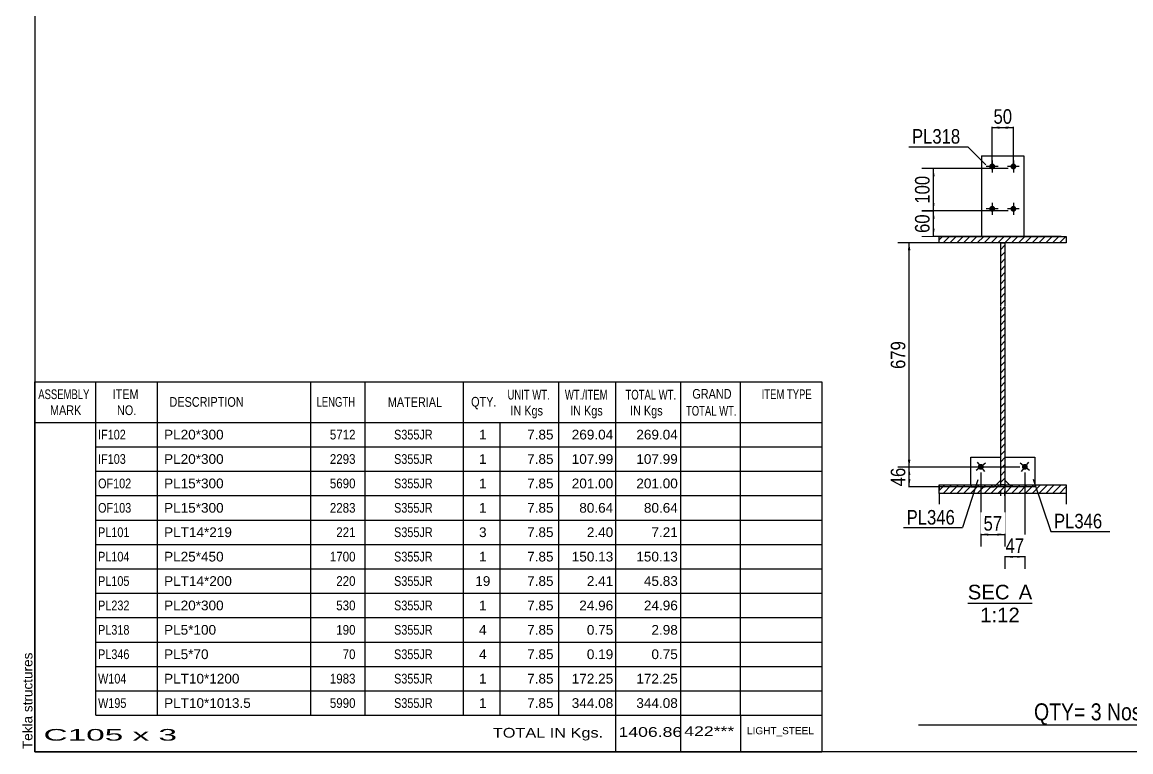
# Model space of a CAD drawing. Header units: millimetres. Extents: x -290 to 123, y -156 to 131.
# Drawn here: x -290 to -71.8, y -156.2 to -12.7 of the extents above; entities that cross this region are included whole.
import ezdxf

# ---------------------------------------------------------------- set-up
doc = ezdxf.new("R2010")
doc.units = ezdxf.units.MM
doc.linetypes.add('DXK_LINE_DOT1', pattern=[1.8814, 0.9407, -0.9407])
doc.styles.add('Arial', font='ARIAL.TTF', dxfattribs={"height": 0.2})
doc.styles.add('Arial Narrow', font='ARIALN.TTF', dxfattribs={"height": 0.2})

# ---------------------------------------------------------------- blocks, each defined once
blk = doc.blocks.new('Unknown-622979748-1210')
at = {"color": 5, "linetype": 'Continuous'}
for p, q in [((-287.47, 130.82), (-287.47, -156.18)), ((-287.47, -156.18), (122.53, -156.18))]:
    blk.add_line(p, q, dxfattribs=at)
at = {"color": 174, "linetype": 'Continuous', "style": 'Arial'}
blk.add_text('Tekla structures', height=1.9102, rotation=90, dxfattribs=at).set_placement((-287.97, -155.68))
blk = doc.blocks.new('Unknown-622979748-12 - 1256')
at = {"color": 1, "linetype": 'Continuous'}
blk.add_line((-103.88, -126.98), (-91.2, -126.98), dxfattribs=at)
at = {"color": 0, "linetype": 'Continuous'}
for points in [[(-95.66, -126.23), (-95.66, -123.23), (-103.88, -123.23), (-103.88, -126.23)], [(-91.2, -126.23), (-91.2, -123.23), (-93.86, -123.23), (-93.86, -126.23)], [(-93.65, -130.73), (-93.65, -127.73), (-101.43, -127.73), (-101.43, -130.73)]]:
    blk.add_wipeout(points, dxfattribs=at)
at = {"color": 136, "linetype": 'Continuous', "style": 'Arial'}
for s, height, p in [('SEC', 2.865, (-103.88, -126.23)), ('A', 2.87, (-93.86, -126.23)), ('1:12', 2.865, (-101.43, -130.73))]:
    blk.add_text(s, height=height, dxfattribs=at).set_placement(p)
blk = doc.blocks.new('Bolt-622979748-1295 - 1256')
at = {"linetype": 'Continuous'}
blk.add_hatch(color=3, dxfattribs=at).paths.add_polyline_path([(-100.87, -99.79, -1), (-101.77, -100.53, -1)])
at = {"color": 3, "linetype": 'Continuous'}
for p, q in [((-100.42, -99.42), (-102.22, -100.9)), ((-102.06, -99.26), (-100.58, -101.06))]:
    blk.add_line(p, q, dxfattribs=at)
blk = doc.blocks.new('Part-622979748-1284 - 1256')
at = {"linetype": 'Continuous'}
h = blk.add_hatch(dxfattribs=at)
h.set_pattern_fill('', scale=0.3, style=0, pattern_type=0)
h.set_pattern_definition([(45, (-84.4845, -105.3952), (-0.67352, 0.67352), [])])
h.paths.add_polyline_path([(-109.48, -105.4), (-84.48, -105.4), (-84.48, -103.72), (-109.48, -103.72)])
at = {"color": 7, "linetype": 'DXK_LINE_DOT1'}
for p, q in [((-109.48, -103.72), (-109.48, -105.4)), ((-84.48, -103.72), (-84.48, -105.4))]:
    blk.add_line(p, q, dxfattribs=at)
at = {"color": 2, "linetype": 'Continuous'}
for p, q in [((-109.48, -105.4), (-109.48, -103.72)), ((-109.48, -103.72), (-84.48, -103.72)), ((-84.48, -103.72), (-84.48, -105.4)), ((-109.48, -105.4), (-109.48, -107.52)), ((-84.48, -105.4), (-109.48, -105.4)), ((-84.48, -105.4), (-84.48, -107.52))]:
    blk.add_line(p, q, dxfattribs=at)
blk = doc.blocks.new('Part-622979748-1259 - 1256')
at = {"linetype": 'Continuous'}
h = blk.add_hatch(dxfattribs=at)
h.set_pattern_fill('', scale=0.3, style=0, pattern_type=0)
h.set_pattern_definition([(45, (-84.4845, -56.0794), (-0.67352, 0.67352), [])])
h.paths.add_polyline_path([(-109.48, -56.08), (-84.48, -56.08), (-84.48, -54.83), (-109.48, -54.83)])
at = {"color": 2, "linetype": 'Continuous'}
for p, q in [((-109.48, -56.08), (-109.48, -54.83)), ((-109.48, -54.83), (-84.48, -54.83)), ((-84.48, -56.08), (-109.48, -56.08)), ((-84.48, -54.83), (-84.48, -56.08))]:
    blk.add_line(p, q, dxfattribs=at)
blk = doc.blocks.new('Bolt-622979748-1296 - 1256')
at = {"linetype": 'Continuous'}
blk.add_hatch(color=3, dxfattribs=at).paths.add_polyline_path([(-92.2, -100.53, -1), (-93.1, -99.79, -1)])
at = {"color": 3, "linetype": 'Continuous'}
for p, q in [((-91.75, -100.9), (-93.55, -99.42)), ((-91.91, -99.26), (-93.39, -101.06))]:
    blk.add_line(p, q, dxfattribs=at)
blk = doc.blocks.new('Part-622979748-1288 - 1256')
at = {"linetype": 'Continuous'}
h = blk.add_hatch(dxfattribs=at)
h.set_pattern_fill('', scale=0.3, style=0, pattern_type=0)
h.set_pattern_definition([(45, (-96.5678, -103.7211), (-0.67352, 0.67352), [])])
h.paths.add_polyline_path([(-97.4, -103.72), (-96.57, -103.72), (-96.57, -56.08), (-97.4, -56.08)])
at = {"color": 2, "linetype": 'Continuous'}
for p, q in [((-97.4, -68.58), (-97.4, -56.08)), ((-97.4, -56.08), (-96.57, -56.08)), ((-96.57, -56.08), (-96.57, -68.58)), ((-97.4, -103.72), (-97.4, -68.68)), ((-96.57, -68.68), (-96.57, -103.72)), ((-96.57, -103.72), (-97.4, -103.72))]:
    blk.add_line(p, q, dxfattribs=at)
at = {"color": 7, "linetype": 'DXK_LINE_DOT1'}
for p, q in [((-97.4, -105.85), (-97.4, -103.72)), ((-96.57, -105.85), (-96.57, -103.72))]:
    blk.add_line(p, q, dxfattribs=at)
blk = doc.blocks.new('Bolt-622979748-1294 - 1256')
at = {"linetype": 'Continuous'}
for points in [[(-98.48, -41.08, -1), (-99.65, -41.08, -1)], [(-94.32, -41.08, -1), (-95.48, -41.08, -1)], [(-98.48, -49.41, -1), (-99.65, -49.41, -1)], [(-94.32, -49.41, -1), (-95.48, -49.41, -1)]]:
    blk.add_hatch(color=3, dxfattribs=at).paths.add_polyline_path(points)
at = {"color": 3, "linetype": 'Continuous'}
for p, q in [((-97.9, -41.08), (-100.23, -41.08)), ((-99.07, -39.91), (-99.07, -42.25)), ((-93.73, -41.08), (-96.07, -41.08)), ((-94.9, -39.91), (-94.9, -42.25)), ((-97.9, -49.41), (-100.23, -49.41)), ((-99.07, -48.25), (-99.07, -50.58)), ((-93.73, -49.41), (-96.07, -49.41)), ((-94.9, -48.25), (-94.9, -50.58))]:
    blk.add_line(p, q, dxfattribs=at)
blk = doc.blocks.new('Part-622979748-1323 - 1256')
at = {"color": 2, "linetype": 'Continuous'}
for p, q in [((-96.54, -102.83), (-96.54, -98.24)), ((-96.54, -98.24), (-90.71, -98.24)), ((-90.71, -98.24), (-90.71, -103.72)), ((-96.54, -102.83), (-95.65, -103.72))]:
    blk.add_line(p, q, dxfattribs=at)
at = {"color": 7, "linetype": 'DXK_LINE_DOT1'}
for p, q in [((-95.65, -103.72), (-95.29, -104.08)), ((-90.71, -104.08), (-95.29, -104.08)), ((-90.71, -103.72), (-90.71, -104.08))]:
    blk.add_line(p, q, dxfattribs=at)
blk = doc.blocks.new('Part-622979748-1328 - 1256')
at = {"color": 2, "linetype": 'Continuous'}
for p, q in [((-103.26, -103.72), (-103.26, -98.24)), ((-103.26, -98.24), (-97.43, -98.24)), ((-97.43, -98.24), (-97.43, -102.83)), ((-97.43, -102.83), (-98.32, -103.72))]:
    blk.add_line(p, q, dxfattribs=at)
at = {"color": 7, "linetype": 'DXK_LINE_DOT1'}
for p, q in [((-103.26, -103.72), (-103.26, -104.08)), ((-103.26, -104.08), (-98.68, -104.08)), ((-98.32, -103.72), (-98.68, -104.08))]:
    blk.add_line(p, q, dxfattribs=at)
blk = doc.blocks.new('Part-622979748-1351 - 1256')
at = {"color": 2, "linetype": 'Continuous'}
for p, q in [((-101.15, -39), (-92.82, -39)), ((-101.15, -39), (-101.15, -54.83)), ((-92.82, -39), (-92.82, -54.83))]:
    blk.add_line(p, q, dxfattribs=at)
at = {"color": 7, "linetype": 'DXK_LINE_DOT1'}
blk.add_line((-101.15, -54.83), (-92.82, -54.83), dxfattribs=at)
blk = doc.blocks.new('StraightDimension-622979748-1375 - 1256')
at = {"linetype": 'Continuous'}
for points in [[(-95.07, -118.08), (-96.57, -117.83), (-95.07, -117.58)], [(-94.15, -117.58), (-92.65, -117.83), (-94.15, -118.08)]]:
    blk.add_hatch(color=7, dxfattribs=at).paths.add_polyline_path(points)
at = {"color": 7, "linetype": 'Continuous'}
for p, q in [((-92.65, -101.25), (-92.65, -120.23)), ((-96.57, -104.72), (-96.57, -120.23)), ((-96.57, -117.83), (-92.65, -117.83))]:
    blk.add_line(p, q, dxfattribs=at)
at = {"color": 0}
blk.add_wipeout([(-92.18, -117.68), (-92.18, -113.48), (-97.04, -113.48), (-97.04, -117.68)], dxfattribs=at)
at = {"color": 3, "style": 'Arial Narrow'}
blk.add_text('47', height=2.863, dxfattribs=at).set_placement((-96.44, -117.08))
blk = doc.blocks.new('StraightDimension-622979748-1391 - 1256')
at = {"linetype": 'Continuous'}
for points in [[(-110.9, -51.33), (-110.65, -49.83), (-110.4, -51.33)], [(-110.4, -53.33), (-110.65, -54.83), (-110.9, -53.33)]]:
    blk.add_hatch(color=7, dxfattribs=at).paths.add_polyline_path(points)
at = {"color": 7, "linetype": 'Continuous'}
for p, q in [((-95.9, -49.83), (-112.9, -49.83)), ((-110.65, -54.83), (-110.65, -49.83)), ((-85.48, -54.83), (-112.9, -54.83))]:
    blk.add_line(p, q, dxfattribs=at)
at = {"color": 0}
blk.add_wipeout([(-110.8, -49.9), (-115, -49.9), (-115, -54.76), (-110.8, -54.76)], dxfattribs=at)
at = {"color": 3, "style": 'Arial Narrow'}
blk.add_text('60', height=2.863, rotation=90.0002, dxfattribs=at).set_placement((-111.4, -54.16))
blk = doc.blocks.new('StraightDimension-622979748-1406 - 1256')
at = {"linetype": 'Continuous'}
for points in [[(-110.9, -43), (-110.65, -41.5), (-110.4, -43)], [(-110.4, -48.33), (-110.65, -49.83), (-110.9, -48.33)]]:
    blk.add_hatch(color=7, dxfattribs=at).paths.add_polyline_path(points)
at = {"color": 7, "linetype": 'Continuous'}
for p, q in [((-95.9, -41.5), (-112.9, -41.5)), ((-110.65, -49.83), (-110.65, -41.5)), ((-95.9, -49.83), (-112.9, -49.83))]:
    blk.add_line(p, q, dxfattribs=at)
at = {"color": 0}
blk.add_wipeout([(-110.8, -42.32), (-115, -42.32), (-115, -49), (-110.8, -49)], dxfattribs=at)
at = {"color": 3, "style": 'Arial Narrow'}
blk.add_text('100', height=2.863, rotation=90.0002, dxfattribs=at).set_placement((-111.4, -48.4))
blk = doc.blocks.new('StraightDimension-622979748-1417 - 1256')
at = {"linetype": 'Continuous'}
for points in [[(-97.57, -33.68), (-99.07, -33.43), (-97.57, -33.18)], [(-96.4, -33.18), (-94.9, -33.43), (-96.4, -33.68)]]:
    blk.add_hatch(color=7, dxfattribs=at).paths.add_polyline_path(points)
at = {"color": 7, "linetype": 'Continuous'}
for p, q in [((-99.07, -40.5), (-99.07, -31.18)), ((-94.9, -40.5), (-94.9, -31.18)), ((-99.07, -33.43), (-94.9, -33.43))]:
    blk.add_line(p, q, dxfattribs=at)
at = {"color": 0}
blk.add_wipeout([(-94.56, -33.28), (-94.56, -29.08), (-99.41, -29.08), (-99.41, -33.28)], dxfattribs=at)
at = {"color": 3, "style": 'Arial Narrow'}
blk.add_text('50', height=2.863, dxfattribs=at).set_placement((-98.81, -32.68))
blk = doc.blocks.new('StraightDimension-622979748-1427 - 1256')
at = {"linetype": 'Continuous'}
for points in [[(-115.67, -101.75), (-115.42, -100.25), (-115.17, -101.75)], [(-115.17, -102.58), (-115.42, -104.08), (-115.67, -102.58)]]:
    blk.add_hatch(color=7, dxfattribs=at).paths.add_polyline_path(points)
at = {"color": 7, "linetype": 'Continuous'}
for p, q in [((-93.65, -100.25), (-117.67, -100.25)), ((-115.42, -104.08), (-115.42, -100.25)), ((-91.71, -104.08), (-117.67, -104.08))]:
    blk.add_line(p, q, dxfattribs=at)
at = {"color": 0}
blk.add_wipeout([(-115.57, -99.73), (-119.77, -99.73), (-119.77, -104.59), (-115.57, -104.59)], dxfattribs=at)
at = {"color": 3, "style": 'Arial Narrow'}
blk.add_text('46', height=2.863, rotation=90.0002, dxfattribs=at).set_placement((-116.17, -103.99))
blk = doc.blocks.new('StraightDimension-622979748-1431 - 1256')
at = {"linetype": 'Continuous'}
for points in [[(-115.67, -57.58), (-115.42, -56.08), (-115.17, -57.58)], [(-115.17, -98.75), (-115.42, -100.25), (-115.67, -98.75)]]:
    blk.add_hatch(color=7, dxfattribs=at).paths.add_polyline_path(points)
at = {"color": 7, "linetype": 'Continuous'}
for p, q in [((-85.48, -56.08), (-117.67, -56.08)), ((-115.42, -100.25), (-115.42, -56.08)), ((-93.65, -100.25), (-117.67, -100.25))]:
    blk.add_line(p, q, dxfattribs=at)
at = {"color": 0}
blk.add_wipeout([(-115.57, -74.82), (-119.77, -74.82), (-119.77, -81.51), (-115.57, -81.51)], dxfattribs=at)
at = {"color": 3, "style": 'Arial Narrow'}
blk.add_text('679', height=2.863, rotation=90.0002, dxfattribs=at).set_placement((-116.17, -80.91))
blk = doc.blocks.new('StraightDimension-622979748-1438 - 1256')
at = {"linetype": 'Continuous'}
for points in [[(-99.82, -113.71), (-101.32, -113.46), (-99.82, -113.21)], [(-98.07, -113.21), (-96.57, -113.46), (-98.07, -113.71)]]:
    blk.add_hatch(color=7, dxfattribs=at).paths.add_polyline_path(points)
at = {"color": 7, "linetype": 'Continuous'}
for p, q in [((-101.32, -101.25), (-101.32, -115.86)), ((-96.57, -102.91), (-96.57, -115.86)), ((-101.32, -113.46), (-96.57, -113.46))]:
    blk.add_line(p, q, dxfattribs=at)
at = {"color": 0}
blk.add_wipeout([(-96.51, -113.31), (-96.51, -109.11), (-101.37, -109.11), (-101.37, -113.31)], dxfattribs=at)
at = {"color": 3, "style": 'Arial Narrow'}
blk.add_text('57', height=2.863, dxfattribs=at).set_placement((-100.77, -112.71))
blk = doc.blocks.new('CBS_BOM-622979748-4416')
at = {"color": 7, "linetype": 'Continuous'}
for p, q in [((-287.51, -91.42), (-287.51, -83.42)), ((-287.5, -83.42), (-132.58, -83.42)), ((-275.51, -91.42), (-275.51, -83.42)), ((-263.32, -91.42), (-263.32, -83.42)), ((-233.15, -91.42), (-233.15, -83.42)), ((-222.47, -91.42), (-222.47, -83.42)), ((-203.15, -91.42), (-203.15, -83.42)), ((-184.35, -91.42), (-184.35, -83.42)), ((-173.14, -91.42), (-173.14, -83.42)), ((-160.36, -91.42), (-160.36, -83.42)), ((-148.61, -91.42), (-148.61, -83.42)), ((-132.58, -83.42), (-132.59, -91.41)), ((-287.51, -91.42), (-132.58, -91.42)), ((-287.51, -96.22), (-287.51, -91.42)), ((-275.51, -96.22), (-275.51, -91.42)), ((-263.32, -96.22), (-263.32, -91.42)), ((-233.15, -96.22), (-233.15, -91.42)), ((-222.47, -96.22), (-222.47, -91.42)), ((-203.15, -96.22), (-203.15, -91.42)), ((-195.89, -96.22), (-195.89, -91.42)), ((-184.35, -96.22), (-184.35, -91.42)), ((-173.14, -96.22), (-173.14, -91.42)), ((-160.36, -96.22), (-160.36, -91.42)), ((-148.59, -96.22), (-148.59, -91.42)), ((-132.58, -91.42), (-132.58, -96.22)), ((-287.51, -101.02), (-287.51, -96.22)), ((-275.51, -96.22), (-132.58, -96.22)), ((-275.51, -101.02), (-275.51, -96.22)), ((-263.32, -101.02), (-263.32, -96.22)), ((-233.15, -101.02), (-233.15, -96.22)), ((-222.47, -101.02), (-222.47, -96.22)), ((-203.15, -101.02), (-203.15, -96.22)), ((-195.89, -101.02), (-195.89, -96.22)), ((-184.35, -101.02), (-184.35, -96.22)), ((-173.14, -101.02), (-173.14, -96.22)), ((-160.36, -101.02), (-160.36, -96.22)), ((-148.59, -101.02), (-148.59, -96.22)), ((-132.58, -96.22), (-132.58, -101.02)), ((-287.51, -105.82), (-287.51, -101.02)), ((-275.51, -101.02), (-132.58, -101.02)), ((-275.51, -105.82), (-275.51, -101.02)), ((-263.32, -105.82), (-263.32, -101.02)), ((-233.15, -105.82), (-233.15, -101.02)), ((-222.47, -105.82), (-222.47, -101.02)), ((-203.15, -105.82), (-203.15, -101.02)), ((-195.89, -105.82), (-195.89, -101.02)), ((-184.35, -105.82), (-184.35, -101.02)), ((-173.14, -105.82), (-173.14, -101.02)), ((-160.36, -105.82), (-160.36, -101.02)), ((-148.59, -105.82), (-148.59, -101.02)), ((-132.58, -101.02), (-132.58, -105.82)), ((-287.51, -110.62), (-287.51, -105.82)), ((-275.51, -105.82), (-132.58, -105.82)), ((-275.51, -110.62), (-275.51, -105.82)), ((-263.32, -110.62), (-263.32, -105.82)), ((-233.15, -110.62), (-233.15, -105.82)), ((-222.47, -110.62), (-222.47, -105.82)), ((-203.15, -110.62), (-203.15, -105.82)), ((-195.89, -110.62), (-195.89, -105.82)), ((-184.35, -110.62), (-184.35, -105.82)), ((-173.14, -110.62), (-173.14, -105.82)), ((-160.36, -110.62), (-160.36, -105.82)), ((-148.59, -110.62), (-148.59, -105.82)), ((-132.58, -105.82), (-132.58, -110.62)), ((-287.51, -115.42), (-287.51, -110.62)), ((-275.51, -110.62), (-132.58, -110.62)), ((-275.51, -115.42), (-275.51, -110.62)), ((-263.32, -115.42), (-263.32, -110.62)), ((-233.15, -115.42), (-233.15, -110.62)), ((-222.47, -115.42), (-222.47, -110.62)), ((-203.15, -115.42), (-203.15, -110.62)), ((-195.89, -115.42), (-195.89, -110.62)), ((-184.35, -115.42), (-184.35, -110.62)), ((-173.14, -115.42), (-173.14, -110.62)), ((-160.36, -115.42), (-160.36, -110.62)), ((-148.59, -115.42), (-148.59, -110.62)), ((-132.58, -110.62), (-132.58, -115.42)), ((-287.51, -120.22), (-287.51, -115.42)), ((-275.51, -115.42), (-132.58, -115.42)), ((-275.51, -120.22), (-275.51, -115.42)), ((-263.32, -120.22), (-263.32, -115.42)), ((-233.15, -120.22), (-233.15, -115.42)), ((-222.47, -120.22), (-222.47, -115.42)), ((-203.15, -120.22), (-203.15, -115.42)), ((-195.89, -120.22), (-195.89, -115.42)), ((-184.35, -120.22), (-184.35, -115.42)), ((-173.14, -120.22), (-173.14, -115.42)), ((-160.36, -120.22), (-160.36, -115.42)), ((-148.59, -120.22), (-148.59, -115.42)), ((-132.58, -115.42), (-132.58, -120.22)), ((-287.51, -125.02), (-287.51, -120.22)), ((-275.51, -120.22), (-132.58, -120.22)), ((-275.51, -125.02), (-275.51, -120.22)), ((-263.32, -125.02), (-263.32, -120.22)), ((-233.15, -125.02), (-233.15, -120.22)), ((-222.47, -125.02), (-222.47, -120.22)), ((-203.15, -125.02), (-203.15, -120.22)), ((-195.89, -125.02), (-195.89, -120.22)), ((-184.35, -125.02), (-184.35, -120.22)), ((-173.14, -125.02), (-173.14, -120.22)), ((-160.36, -125.02), (-160.36, -120.22)), ((-148.59, -125.02), (-148.59, -120.22)), ((-132.58, -120.22), (-132.58, -125.02)), ((-287.51, -129.82), (-287.51, -125.02)), ((-275.51, -125.02), (-132.58, -125.02)), ((-275.51, -129.82), (-275.51, -125.02)), ((-263.32, -129.82), (-263.32, -125.02)), ((-233.15, -129.82), (-233.15, -125.02)), ((-222.47, -129.82), (-222.47, -125.02)), ((-203.15, -129.82), (-203.15, -125.02)), ((-195.89, -129.82), (-195.89, -125.02)), ((-184.35, -129.82), (-184.35, -125.02)), ((-173.14, -129.82), (-173.14, -125.02)), ((-160.36, -129.82), (-160.36, -125.02)), ((-148.59, -129.82), (-148.59, -125.02)), ((-132.58, -125.02), (-132.58, -129.82)), ((-287.51, -134.62), (-287.51, -129.82)), ((-275.51, -129.82), (-132.58, -129.82)), ((-275.51, -134.62), (-275.51, -129.82)), ((-263.32, -134.62), (-263.32, -129.82)), ((-233.15, -134.62), (-233.15, -129.82)), ((-222.47, -134.62), (-222.47, -129.82)), ((-203.15, -134.62), (-203.15, -129.82)), ((-195.89, -134.62), (-195.89, -129.82)), ((-184.35, -134.62), (-184.35, -129.82)), ((-173.14, -134.62), (-173.14, -129.82)), ((-160.36, -134.62), (-160.36, -129.82)), ((-148.59, -134.62), (-148.59, -129.82)), ((-132.58, -129.82), (-132.58, -134.62)), ((-287.51, -139.42), (-287.51, -134.62)), ((-275.51, -134.62), (-132.58, -134.62)), ((-275.51, -139.42), (-275.51, -134.62)), ((-263.32, -139.42), (-263.32, -134.62)), ((-233.15, -139.42), (-233.15, -134.62)), ((-222.47, -139.42), (-222.47, -134.62)), ((-203.15, -139.42), (-203.15, -134.62)), ((-195.89, -139.42), (-195.89, -134.62)), ((-184.35, -139.42), (-184.35, -134.62)), ((-173.14, -139.42), (-173.14, -134.62)), ((-160.36, -139.42), (-160.36, -134.62)), ((-148.59, -139.42), (-148.59, -134.62)), ((-132.58, -134.62), (-132.58, -139.42)), ((-287.51, -144.22), (-287.51, -139.42)), ((-275.51, -139.42), (-132.58, -139.42)), ((-275.51, -144.22), (-275.51, -139.42)), ((-263.32, -144.22), (-263.32, -139.42)), ((-233.15, -144.22), (-233.15, -139.42)), ((-222.47, -144.22), (-222.47, -139.42)), ((-203.15, -144.22), (-203.15, -139.42)), ((-195.89, -144.22), (-195.89, -139.42)), ((-184.35, -144.22), (-184.35, -139.42)), ((-173.14, -144.22), (-173.14, -139.42)), ((-160.36, -144.22), (-160.36, -139.42)), ((-148.59, -144.22), (-148.59, -139.42)), ((-132.58, -139.42), (-132.58, -144.22)), ((-287.51, -149.02), (-287.51, -144.22)), ((-275.51, -144.22), (-132.58, -144.22)), ((-275.51, -149.02), (-275.51, -144.22)), ((-263.32, -149.02), (-263.32, -144.22)), ((-233.15, -149.02), (-233.15, -144.22)), ((-222.47, -149.02), (-222.47, -144.22)), ((-203.15, -149.02), (-203.15, -144.22)), ((-195.89, -149.02), (-195.89, -144.22)), ((-184.35, -149.02), (-184.35, -144.22)), ((-173.14, -149.02), (-173.14, -144.22)), ((-160.36, -149.02), (-160.36, -144.22)), ((-148.59, -149.02), (-148.59, -144.22)), ((-132.58, -144.22), (-132.58, -149.02)), ((-287.51, -156.22), (-287.51, -149.04)), ((-275.51, -149.02), (-132.58, -149.02)), ((-173.14, -156.22), (-173.14, -149.04)), ((-160.36, -156.22), (-160.36, -149.04)), ((-148.55, -156.22), (-148.55, -149.04)), ((-132.58, -149.02), (-132.58, -156.22)), ((-287.51, -156.22), (-132.58, -156.22))]:
    blk.add_line(p, q, dxfattribs=at)
at = {"color": 3, "linetype": 'Continuous', "style": 'Arial'}
for s, height, width, p in [('ASSEMBLY', 1.91, 0.7, (-286.82, -86.84)), ('ITEM', 1.91, 0.8, (-272.18, -86.84)), ('UNIT WT.', 1.91, 0.7, (-194.46, -86.92)), ('WT./ITEM', 1.91, 0.7, (-183.17, -86.92)), ('TOTAL WT.', 1.91, 0.7, (-171.24, -86.92)), ('GRAND', 1.91, 0.8, (-158.08, -86.76)), ('ITEM TYPE', 1.91, 0.7, (-144.45, -86.84)), ('DESCRIPTION', 1.9102, 0.8, (-260.99, -88.35)), ('LENGTH', 1.91, 0.7, (-232.05, -88.35)), ('MATERIAL', 1.91, 0.8, (-218.02, -88.39)), ('QTY.', 1.91, 0.8, (-201.63, -88.32)), ('MARK', 1.91, 0.8, (-284.51, -89.98)), ('NO.', 1.91, 0.8, (-271.32, -89.98)), ('IN Kgs', 1.91, 0.8, (-193.89, -90.06)), ('IN Kgs', 1.91, 0.8, (-182.13, -90.06)), ('IN Kgs', 1.91, 0.8, (-170.34, -90.06)), ('TOTAL WT.', 1.91, 0.7, (-159.34, -90.1))]:
    blk.add_text(s, height=height, dxfattribs=dict(at, width=width)).set_placement(p)
at = {"color": 7, "linetype": 'Continuous', "style": 'Arial'}
for s, width, p in [('IF102', 0.8, (-275.05, -94.78)), ('5712', 0.85, (-229.43, -94.78)), ('S355JR', 0.8, (-216.79, -94.78)), ('IF103', 0.8, (-275.05, -99.58)), ('2293', 0.85, (-229.43, -99.58)), ('S355JR', 0.8, (-216.79, -99.58)), ('OF102', 0.8, (-275.05, -104.38)), ('5690', 0.85, (-229.43, -104.38)), ('S355JR', 0.8, (-216.79, -104.38)), ('OF103', 0.8, (-275.05, -109.18)), ('2283', 0.85, (-229.43, -109.18)), ('S355JR', 0.8, (-216.79, -109.18)), ('PL101', 0.8, (-275.05, -113.98)), ('221', 0.85, (-228.17, -113.98)), ('S355JR', 0.8, (-216.79, -113.98)), ('PL104', 0.8, (-275.05, -118.78)), ('1700', 0.85, (-229.43, -118.78)), ('S355JR', 0.8, (-216.79, -118.78)), ('PL105', 0.8, (-275.05, -123.58)), ('220', 0.85, (-228.17, -123.58)), ('S355JR', 0.8, (-216.79, -123.58)), ('PL232', 0.8, (-275.05, -128.38)), ('530', 0.85, (-228.17, -128.38)), ('S355JR', 0.8, (-216.79, -128.38)), ('PL318', 0.8, (-275.05, -133.18)), ('190', 0.85, (-228.17, -133.18)), ('S355JR', 0.8, (-216.79, -133.18)), ('PL346', 0.8, (-275.05, -137.98)), ('70', 0.85, (-226.91, -137.98)), ('S355JR', 0.8, (-216.79, -137.98)), ('W104', 0.8, (-275.05, -142.78)), ('1983', 0.85, (-229.43, -142.78)), ('S355JR', 0.8, (-216.79, -142.78)), ('W195', 0.8, (-275.05, -147.58)), ('5990', 0.85, (-229.43, -147.58)), ('S355JR', 0.8, (-216.79, -147.58))]:
    blk.add_text(s, height=1.91, dxfattribs=dict(at, width=width)).set_placement(p)
for s, height, p in [('PL20*300', 1.91, (-262.06, -94.78)), ('1', 1.91, (-200.07, -94.78)), ('7.85', 1.91, (-190.6, -94.78)), ('269.04', 1.91, (-181.82, -94.78)), ('269.04', 1.91, (-169.11, -94.78)), ('PL20*300', 1.91, (-262.06, -99.58)), ('1', 1.91, (-200.07, -99.58)), ('7.85', 1.91, (-190.6, -99.58)), ('107.99', 1.91, (-181.82, -99.58)), ('107.99', 1.91, (-169.11, -99.58)), ('PL15*300', 1.91, (-262.06, -104.38)), ('1', 1.91, (-200.07, -104.38)), ('7.85', 1.91, (-190.6, -104.38)), ('201.00', 1.91, (-181.82, -104.38)), ('201.00', 1.91, (-169.11, -104.38)), ('PL15*300', 1.91, (-262.06, -109.18)), ('1', 1.91, (-200.07, -109.18)), ('7.85', 1.91, (-190.6, -109.18)), ('80.64', 1.91, (-180.34, -109.18)), ('80.64', 1.91, (-167.62, -109.18)), ('PLT14*219', 1.91, (-262.06, -113.98)), ('3', 1.91, (-200.07, -113.98)), ('7.85', 1.91, (-190.6, -113.98)), ('2.40', 1.91, (-178.85, -113.98)), ('7.21', 1.91, (-166.14, -113.98)), ('PL25*450', 1.91, (-262.06, -118.78)), ('1', 1.91, (-200.07, -118.78)), ('7.85', 1.91, (-190.6, -118.78)), ('150.13', 1.91, (-181.82, -118.78)), ('150.13', 1.91, (-169.11, -118.78)), ('PLT14*200', 1.91, (-262.06, -123.58)), ('19', 1.91, (-200.81, -123.58)), ('7.85', 1.91, (-190.6, -123.58)), ('2.41', 1.91, (-178.85, -123.58)), ('45.83', 1.91, (-167.62, -123.58)), ('PL20*300', 1.91, (-262.06, -128.38)), ('1', 1.91, (-200.07, -128.38)), ('7.85', 1.91, (-190.6, -128.38)), ('24.96', 1.91, (-180.34, -128.38)), ('24.96', 1.91, (-167.62, -128.38)), ('PL5*100', 1.91, (-262.06, -133.18)), ('4', 1.91, (-200.07, -133.18)), ('7.85', 1.91, (-190.6, -133.18)), ('0.75', 1.91, (-178.85, -133.18)), ('2.98', 1.91, (-166.14, -133.18)), ('PL5*70', 1.91, (-262.06, -137.98)), ('4', 1.91, (-200.07, -137.98)), ('7.85', 1.91, (-190.6, -137.98)), ('0.19', 1.91, (-178.85, -137.98)), ('0.75', 1.91, (-166.14, -137.98)), ('PLT10*1200', 1.91, (-262.06, -142.78)), ('1', 1.91, (-200.07, -142.78)), ('7.85', 1.91, (-190.6, -142.78)), ('172.25', 1.91, (-181.82, -142.78)), ('172.25', 1.91, (-169.11, -142.78)), ('PLT10*1013.5', 1.9102, (-262.06, -147.58)), ('1', 1.91, (-200.07, -147.58)), ('7.85', 1.91, (-190.6, -147.58)), ('344.08', 1.91, (-181.82, -147.58)), ('344.08', 1.91, (-169.11, -147.58))]:
    blk.add_text(s, height=height, dxfattribs=at).set_placement(p)
at = {"color": 6, "linetype": 'Continuous', "style": 'Arial'}
for s, height, width, p in [('C105 x 3', 2.292, 2.05, (-285.78, -154.02)), ('TOTAL IN Kgs.', 1.9102, 1.2, (-197.35, -153.42)), ('1406.86', 1.91, 1.3, (-172.62, -153.27)), ('422***', 1.91, 1.3, (-159.68, -153.11))]:
    blk.add_text(s, height=height, dxfattribs=dict(at, width=width)).set_placement(p)
blk.add_text('LIGHT_STEEL', height=1.4135, dxfattribs=at).set_placement((-147.33, -152.76))
blk = doc.blocks.new('CBS_CALLOFF-622979748-4417')
at = {"color": 7, "linetype": 'Continuous'}
blk.add_line((-113.6, -150.92), (2.64, -150.93), dxfattribs=at)
at = {"color": 3, "linetype": 'Continuous', "style": 'Arial Narrow'}
blk.add_text('QTY= 3 Nos.      COLUMN     MKD : C105', height=3.3405, dxfattribs=at).set_placement((-90.84, -150.02))
blk = doc.blocks.new('Mark-622979748-1324 - 1256')
at = {"color": 7, "linetype": 'Continuous'}
blk.add_line((-101.91, -102.73), (-104.91, -112.12), dxfattribs=at)
at = {"color": 0}
blk.add_wipeout([(-106.41, -111.52), (-106.41, -108.52), (-115.91, -108.52), (-115.91, -111.52)], dxfattribs=at)
blk.add_wipeout([(-106.41, -111.52), (-106.41, -108.52), (-115.91, -108.52), (-115.91, -111.52)], dxfattribs=at)
at = {"color": 7, "linetype": 'Continuous'}
blk.add_line((-116.51, -112.12), (-104.91, -112.12), dxfattribs=at)
at = {"color": 3, "style": 'Arial Narrow'}
blk.add_text('PL346', height=2.863, dxfattribs=at).set_placement((-115.91, -111.52))
blk = doc.blocks.new('Mark-622979748-1318 - 1256')
at = {"color": 0}
blk.add_wipeout([(-77.41, -112.26), (-77.41, -109.26), (-86.91, -109.26), (-86.91, -112.26)], dxfattribs=at)
blk.add_wipeout([(-77.41, -112.26), (-77.41, -109.26), (-86.91, -109.26), (-86.91, -112.26)], dxfattribs=at)
at = {"color": 7, "linetype": 'Continuous'}
for p, q in [((-91.01, -102.59), (-87.51, -112.86)), ((-87.51, -112.86), (-75.91, -112.86))]:
    blk.add_line(p, q, dxfattribs=at)
at = {"color": 3, "style": 'Arial Narrow'}
blk.add_text('PL346', height=2.863, dxfattribs=at).set_placement((-86.91, -112.26))
blk = doc.blocks.new('Mark-622979748-1347 - 1256')
at = {"color": 7, "linetype": 'Continuous'}
blk.add_line((-100.33, -40.73), (-103.86, -37.19), dxfattribs=at)
at = {"color": 0}
blk.add_wipeout([(-105.36, -36.59), (-105.36, -33.59), (-114.86, -33.59), (-114.86, -36.59)], dxfattribs=at)
blk.add_wipeout([(-105.36, -36.59), (-105.36, -33.59), (-114.86, -33.59), (-114.86, -36.59)], dxfattribs=at)
at = {"color": 7, "linetype": 'Continuous'}
blk.add_line((-115.46, -37.19), (-103.86, -37.19), dxfattribs=at)
at = {"color": 3, "style": 'Arial Narrow'}
blk.add_text('PL318', height=2.863, dxfattribs=at).set_placement((-114.86, -36.59))

msp = doc.modelspace()

# ---------------------------------------------------------------- block references
for name in ['Unknown-622979748-1210', 'Part-622979748-1351 - 1256', 'Bolt-622979748-1294 - 1256', 'Part-622979748-1259 - 1256', 'Part-622979748-1288 - 1256', 'CBS_BOM-622979748-4416', 'Part-622979748-1328 - 1256', 'Bolt-622979748-1295 - 1256', 'Part-622979748-1323 - 1256', 'Bolt-622979748-1296 - 1256', 'Part-622979748-1284 - 1256', 'CBS_CALLOFF-622979748-4417']:
    msp.add_blockref(name, (0, 0))

# ---------------------------------------------------------------- next in the draw order: block references
for name in ['StraightDimension-622979748-1391 - 1256', 'StraightDimension-622979748-1375 - 1256', 'Unknown-622979748-12 - 1256']:
    msp.add_blockref(name, (0, 0))

# ---------------------------------------------------------------- next in the draw order: block references
for name in ['StraightDimension-622979748-1406 - 1256', 'StraightDimension-622979748-1427 - 1256']:
    msp.add_blockref(name, (0, 0))

# ---------------------------------------------------------------- next in the draw order: block references
for name in ['StraightDimension-622979748-1417 - 1256', 'StraightDimension-622979748-1431 - 1256', 'Mark-622979748-1318 - 1256']:
    msp.add_blockref(name, (0, 0))

# ---------------------------------------------------------------- next in the draw order: block references
for name in ['Mark-622979748-1347 - 1256', 'StraightDimension-622979748-1438 - 1256']:
    msp.add_blockref(name, (0, 0))

# ---------------------------------------------------------------- next in the draw order: block references
msp.add_blockref('Mark-622979748-1324 - 1256', (0, 0))

doc.saveas('drawing.dxf')
